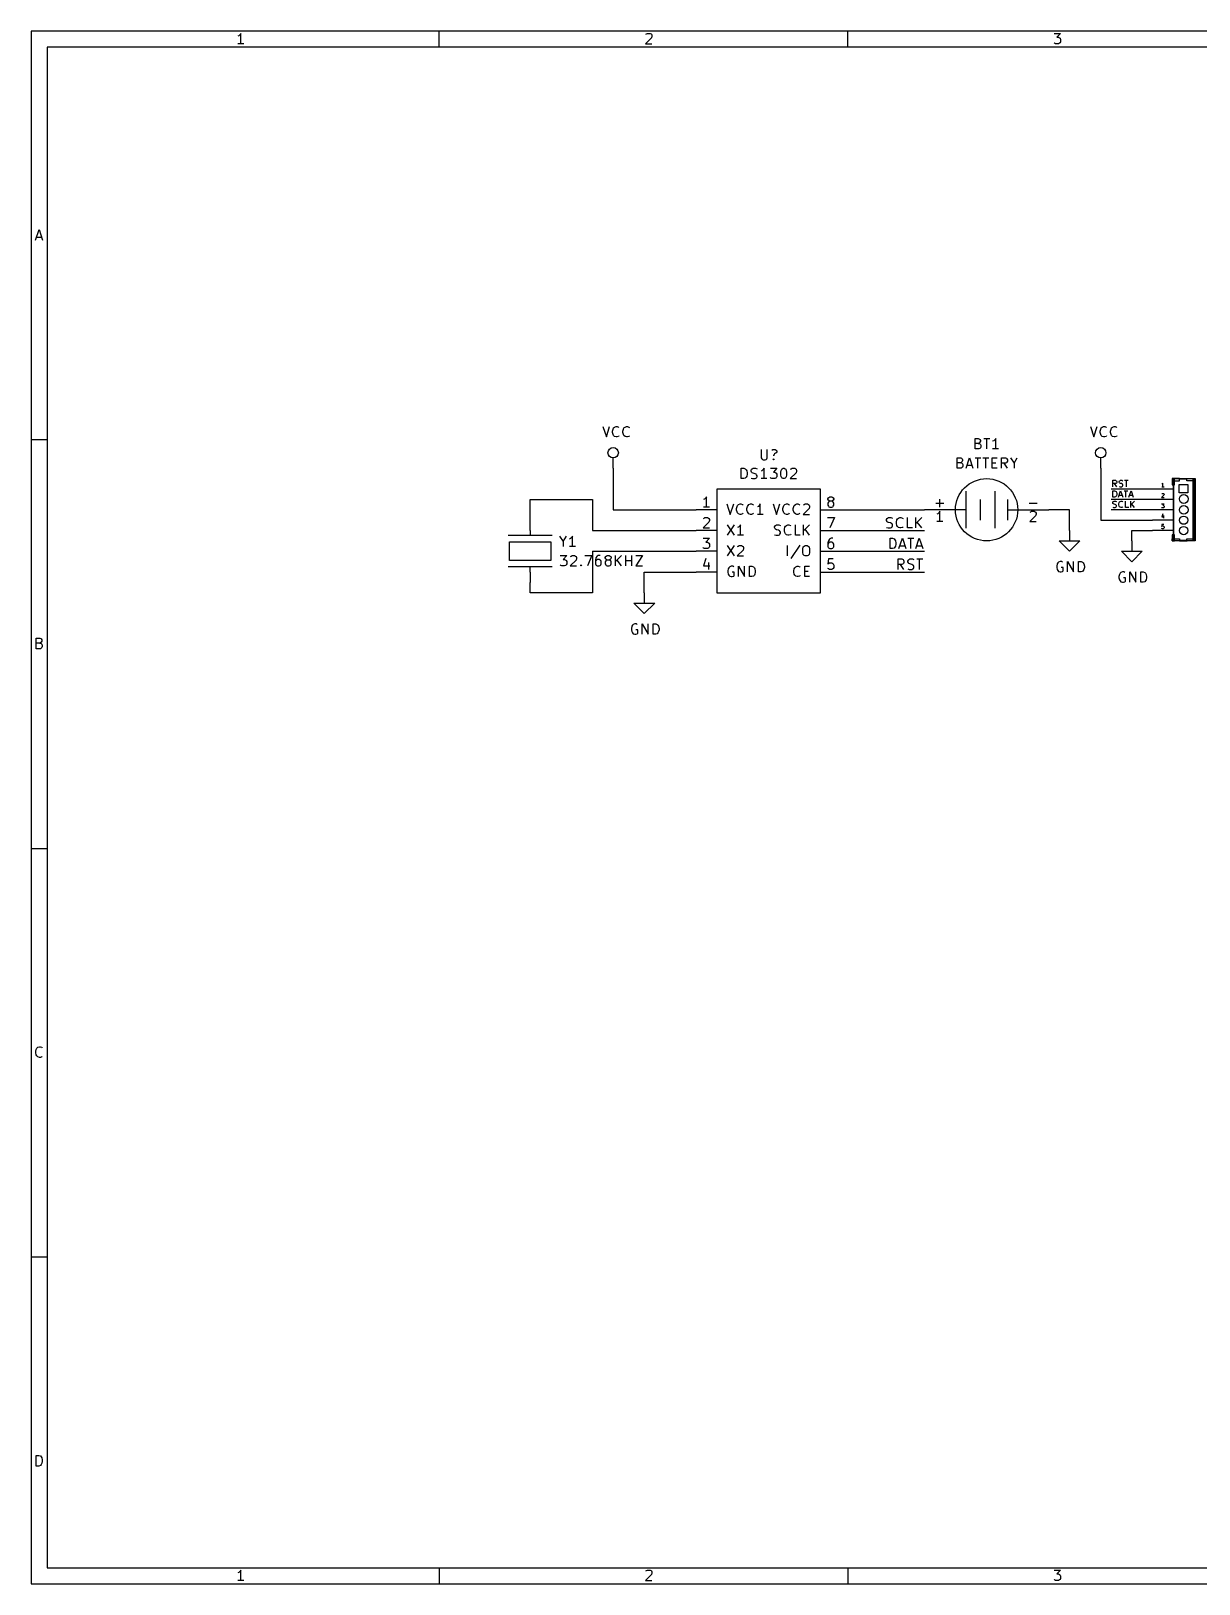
# Model space of a CAD drawing. Extents: x 0.4 to 11.3, y -7.9 to -0.4.
# Drawn here: x 0.39 to 6.02, y -7.87 to -0.39 of the extents above; entities that cross this region are included whole.
import ezdxf

# ---------------------------------------------------------------- set-up
doc = ezdxf.new("R2010")
doc.units = 0
doc.header["$MEASUREMENT"] = 0
for name, color, linetype in [('BLACK', 7, 'CONTINUOUS'), ('CYAN2', 4, 'CONTINUOUS'), ('GREEN2', 3, 'CONTINUOUS'), ('LYELLOW', 51, 'CONTINUOUS'), ('RED2', 1, 'CONTINUOUS')]:
    doc.layers.add(name, color=color, linetype=linetype)

msp = doc.modelspace()

# ---------------------------------------------------------------- linework, layer by layer
at = {"layer": 'BLACK', "linetype": 'CONTINUOUS'}
for p, q in [((5.609, -2.589), (5.609, -2.558)), ((5.609, -2.558), (5.621, -2.558)), ((5.621, -2.574), (5.609, -2.574)), ((5.609, -2.639), (5.609, -2.608)), ((5.609, -2.608), (5.617, -2.608)), ((5.627, -2.589), (5.617, -2.574)), ((5.617, -2.608), (5.621, -2.61)), ((5.621, -2.558), (5.624, -2.56)), ((5.624, -2.573), (5.621, -2.574)), ((5.621, -2.61), (5.624, -2.612)), ((5.624, -2.56), (5.626, -2.561)), ((5.626, -2.571), (5.624, -2.573)), ((5.624, -2.612), (5.626, -2.615)), ((5.626, -2.561), (5.627, -2.564)), ((5.627, -2.568), (5.626, -2.571)), ((5.626, -2.615), (5.627, -2.621)), ((5.627, -2.564), (5.627, -2.568)), ((5.636, -2.639), (5.646, -2.608)), ((5.639, -2.564), (5.64, -2.561)), ((5.639, -2.567), (5.639, -2.564)), ((5.64, -2.57), (5.639, -2.567)), ((5.639, -2.588), (5.643, -2.589)), ((5.64, -2.561), (5.642, -2.56)), ((5.642, -2.571), (5.64, -2.57)), ((5.642, -2.56), (5.645, -2.558)), ((5.645, -2.573), (5.642, -2.571)), ((5.643, -2.589), (5.651, -2.589)), ((5.645, -2.558), (5.652, -2.558)), ((5.651, -2.574), (5.645, -2.573)), ((5.646, -2.608), (5.657, -2.639)), ((5.654, -2.576), (5.651, -2.574)), ((5.651, -2.589), (5.654, -2.588)), ((5.652, -2.558), (5.657, -2.56)), ((5.655, -2.577), (5.654, -2.576)), ((5.654, -2.588), (5.655, -2.586)), ((5.657, -2.58), (5.655, -2.577)), ((5.655, -2.586), (5.657, -2.583)), ((5.657, -2.583), (5.657, -2.58)), ((5.663, -2.608), (5.68, -2.608)), ((5.665, -2.558), (5.683, -2.558)), ((5.671, -2.639), (5.671, -2.608)), ((5.674, -2.589), (5.674, -2.558)), ((5.686, -2.639), (5.696, -2.608)), ((5.696, -2.608), (5.707, -2.639)), ((5.608, -2.664), (5.609, -2.661)), ((5.608, -2.667), (5.608, -2.664)), ((5.609, -2.67), (5.608, -2.667)), ((5.608, -2.688), (5.612, -2.689)), ((5.617, -2.639), (5.609, -2.639)), ((5.609, -2.661), (5.611, -2.66)), ((5.611, -2.671), (5.609, -2.67)), ((5.611, -2.66), (5.614, -2.658)), ((5.614, -2.673), (5.611, -2.671)), ((5.612, -2.689), (5.62, -2.689)), ((5.614, -2.658), (5.621, -2.658)), ((5.62, -2.674), (5.614, -2.673)), ((5.621, -2.638), (5.617, -2.639)), ((5.623, -2.676), (5.62, -2.674)), ((5.62, -2.689), (5.623, -2.688)), ((5.624, -2.635), (5.621, -2.638)), ((5.621, -2.658), (5.626, -2.66)), ((5.624, -2.677), (5.623, -2.676)), ((5.623, -2.688), (5.624, -2.686)), ((5.626, -2.632), (5.624, -2.635)), ((5.626, -2.68), (5.624, -2.677)), ((5.624, -2.686), (5.626, -2.683)), ((5.627, -2.626), (5.626, -2.632)), ((5.626, -2.683), (5.626, -2.68)), ((5.627, -2.621), (5.627, -2.626)), ((5.637, -2.671), (5.639, -2.665)), ((5.637, -2.676), (5.637, -2.671)), ((5.639, -2.682), (5.637, -2.676)), ((5.639, -2.63), (5.654, -2.63)), ((5.639, -2.665), (5.64, -2.662)), ((5.64, -2.685), (5.639, -2.682)), ((5.64, -2.662), (5.643, -2.66)), ((5.643, -2.688), (5.64, -2.685)), ((5.643, -2.66), (5.648, -2.658)), ((5.648, -2.689), (5.643, -2.688)), ((5.648, -2.658), (5.651, -2.658)), ((5.651, -2.689), (5.648, -2.689)), ((5.651, -2.658), (5.655, -2.66)), ((5.655, -2.688), (5.651, -2.689)), ((5.655, -2.66), (5.657, -2.661)), ((5.657, -2.686), (5.655, -2.688)), ((5.67, -2.689), (5.67, -2.658)), ((5.685, -2.689), (5.67, -2.689)), ((5.689, -2.63), (5.704, -2.63)), ((5.695, -2.689), (5.695, -2.658)), ((5.713, -2.658), (5.695, -2.676)), ((5.713, -2.689), (5.699, -2.671)), ((4.518, -2.747), (4.52, -2.742)), ((4.518, -2.751), (4.518, -2.747)), ((4.52, -2.756), (4.518, -2.751)), ((4.52, -2.742), (4.523, -2.74)), ((4.523, -2.759), (4.52, -2.756)), ((4.523, -2.74), (4.527, -2.737)), ((4.527, -2.761), (4.523, -2.759)), ((4.527, -2.737), (4.539, -2.737)), ((4.537, -2.763), (4.527, -2.761)), ((4.542, -2.766), (4.537, -2.763)), ((4.539, -2.737), (4.547, -2.74)), ((4.544, -2.768), (4.542, -2.766)), ((4.566, -2.759), (4.568, -2.749)), ((4.566, -2.766), (4.566, -2.759)), ((4.568, -2.775), (4.566, -2.766)), ((4.568, -2.749), (4.57, -2.744)), ((4.57, -2.744), (4.575, -2.74)), ((4.575, -2.74), (4.582, -2.737)), ((4.582, -2.737), (4.587, -2.737)), ((4.587, -2.737), (4.594, -2.74)), ((4.594, -2.74), (4.597, -2.742)), ((4.618, -2.787), (4.618, -2.737)), ((4.658, -2.787), (4.658, -2.737)), ((4.687, -2.737), (4.658, -2.766)), ((4.687, -2.787), (4.666, -2.759)), ((4.518, -2.785), (4.525, -2.787)), ((4.525, -2.787), (4.537, -2.787)), ((4.535, -2.887), (4.535, -2.837)), ((4.535, -2.837), (4.547, -2.837)), ((4.537, -2.787), (4.542, -2.785)), ((4.542, -2.785), (4.544, -2.782)), ((4.547, -2.773), (4.544, -2.768)), ((4.544, -2.782), (4.547, -2.778)), ((4.547, -2.778), (4.547, -2.773)), ((4.547, -2.837), (4.554, -2.84)), ((4.554, -2.84), (4.558, -2.844)), ((4.57, -2.78), (4.568, -2.775)), ((4.575, -2.785), (4.57, -2.78)), ((4.582, -2.787), (4.575, -2.785)), ((4.577, -2.887), (4.594, -2.837)), ((4.587, -2.787), (4.582, -2.787)), ((4.594, -2.785), (4.587, -2.787)), ((4.597, -2.782), (4.594, -2.785)), ((4.594, -2.837), (4.611, -2.887)), ((4.642, -2.787), (4.618, -2.787)), ((4.62, -2.837), (4.649, -2.837)), ((4.635, -2.887), (4.635, -2.837)), ((4.658, -2.887), (4.675, -2.837)), ((4.675, -2.837), (4.692, -2.887)), ((4.547, -2.887), (4.535, -2.887)), ((4.554, -2.885), (4.547, -2.887)), ((4.558, -2.88), (4.554, -2.885)), ((4.558, -2.844), (4.561, -2.849)), ((4.561, -2.875), (4.558, -2.88)), ((4.561, -2.849), (4.563, -2.859)), ((4.563, -2.866), (4.561, -2.875)), ((4.563, -2.859), (4.563, -2.866)), ((4.582, -2.873), (4.606, -2.873)), ((4.663, -2.873), (4.687, -2.873)), ((4.573, -2.987), (4.573, -2.937)), ((4.573, -2.937), (4.592, -2.937)), ((4.592, -2.963), (4.573, -2.963)), ((4.601, -2.987), (4.585, -2.963)), ((4.592, -2.937), (4.597, -2.94)), ((4.597, -2.961), (4.592, -2.963)), ((4.597, -2.94), (4.599, -2.942)), ((4.599, -2.959), (4.597, -2.961)), ((4.599, -2.942), (4.601, -2.947)), ((4.601, -2.954), (4.599, -2.959)), ((4.601, -2.947), (4.601, -2.954)), ((4.62, -2.947), (4.623, -2.942)), ((4.62, -2.951), (4.62, -2.947)), ((4.623, -2.956), (4.62, -2.951)), ((4.62, -2.985), (4.627, -2.987)), ((4.623, -2.942), (4.625, -2.94)), ((4.625, -2.959), (4.623, -2.956)), ((4.625, -2.94), (4.63, -2.937)), ((4.63, -2.961), (4.625, -2.959)), ((4.627, -2.987), (4.639, -2.987)), ((4.63, -2.937), (4.642, -2.937)), ((4.639, -2.963), (4.63, -2.961)), ((4.644, -2.966), (4.639, -2.963)), ((4.639, -2.987), (4.644, -2.985)), ((4.642, -2.937), (4.649, -2.94)), ((4.647, -2.968), (4.644, -2.966)), ((4.644, -2.985), (4.647, -2.982)), ((4.649, -2.973), (4.647, -2.968)), ((4.647, -2.982), (4.649, -2.978)), ((4.649, -2.978), (4.649, -2.973)), ((4.663, -2.937), (4.692, -2.937)), ((4.677, -2.987), (4.677, -2.937))]:
    msp.add_line(p, q, dxfattribs=at)
at = {"layer": 'CYAN2', "linetype": 'CONTINUOUS'}
for p, q in [((3.15, -2.299), (3.167, -2.349)), ((3.167, -2.349), (3.183, -2.299)), ((3.197, -2.321), (3.2, -2.311)), ((3.2, -2.311), (3.202, -2.306)), ((3.202, -2.306), (3.207, -2.302)), ((3.207, -2.302), (3.214, -2.299)), ((3.214, -2.299), (3.219, -2.299)), ((3.219, -2.299), (3.226, -2.302)), ((3.226, -2.302), (3.228, -2.304)), ((3.247, -2.321), (3.25, -2.311)), ((3.25, -2.311), (3.252, -2.306)), ((3.252, -2.306), (3.257, -2.302)), ((3.257, -2.302), (3.264, -2.299)), ((3.264, -2.299), (3.269, -2.299)), ((3.269, -2.299), (3.276, -2.302)), ((3.276, -2.302), (3.278, -2.304)), ((5.5, -2.299), (5.517, -2.349)), ((5.517, -2.349), (5.533, -2.299)), ((5.547, -2.321), (5.55, -2.311)), ((5.55, -2.311), (5.552, -2.306)), ((5.552, -2.306), (5.557, -2.302)), ((5.557, -2.302), (5.564, -2.299)), ((5.564, -2.299), (5.569, -2.299)), ((5.569, -2.299), (5.576, -2.302)), ((5.576, -2.302), (5.578, -2.304)), ((5.597, -2.321), (5.6, -2.311)), ((5.6, -2.311), (5.602, -2.306)), ((5.602, -2.306), (5.607, -2.302)), ((5.607, -2.302), (5.614, -2.299)), ((5.614, -2.299), (5.619, -2.299)), ((5.619, -2.299), (5.626, -2.302)), ((5.626, -2.302), (5.628, -2.304)), ((3.197, -2.328), (3.197, -2.321)), ((3.2, -2.337), (3.197, -2.328)), ((3.202, -2.342), (3.2, -2.337)), ((3.207, -2.347), (3.202, -2.342)), ((3.214, -2.349), (3.207, -2.347)), ((3.219, -2.349), (3.214, -2.349)), ((3.226, -2.347), (3.219, -2.349)), ((3.228, -2.344), (3.226, -2.347)), ((3.247, -2.328), (3.247, -2.321)), ((3.25, -2.337), (3.247, -2.328)), ((3.252, -2.342), (3.25, -2.337)), ((3.257, -2.347), (3.252, -2.342)), ((3.264, -2.349), (3.257, -2.347)), ((3.269, -2.349), (3.264, -2.349)), ((3.276, -2.347), (3.269, -2.349)), ((3.278, -2.344), (3.276, -2.347)), ((4.944, -2.406), (4.944, -2.356)), ((4.944, -2.356), (4.96, -2.356)), ((4.96, -2.38), (4.944, -2.38)), ((4.96, -2.356), (4.965, -2.359)), ((4.965, -2.378), (4.96, -2.38)), ((4.96, -2.38), (4.967, -2.382)), ((4.965, -2.359), (4.967, -2.361)), ((4.967, -2.375), (4.965, -2.378)), ((4.967, -2.361), (4.97, -2.366)), ((4.97, -2.37), (4.967, -2.375)), ((4.967, -2.382), (4.97, -2.385)), ((4.97, -2.366), (4.97, -2.37)), ((4.97, -2.385), (4.972, -2.389)), ((4.972, -2.389), (4.972, -2.397)), ((4.986, -2.356), (5.015, -2.356)), ((5.001, -2.406), (5.001, -2.356)), ((5.034, -2.368), (5.029, -2.37)), ((5.039, -2.363), (5.034, -2.368)), ((5.044, -2.356), (5.039, -2.363)), ((5.044, -2.406), (5.044, -2.356)), ((5.547, -2.328), (5.547, -2.321)), ((5.55, -2.337), (5.547, -2.328)), ((5.552, -2.342), (5.55, -2.337)), ((5.557, -2.347), (5.552, -2.342)), ((5.564, -2.349), (5.557, -2.347)), ((5.569, -2.349), (5.564, -2.349)), ((5.576, -2.347), (5.569, -2.349)), ((5.578, -2.344), (5.576, -2.347)), ((5.597, -2.328), (5.597, -2.321)), ((5.6, -2.337), (5.597, -2.328)), ((5.602, -2.342), (5.6, -2.337)), ((5.607, -2.347), (5.602, -2.342)), ((5.614, -2.349), (5.607, -2.347)), ((5.619, -2.349), (5.614, -2.349)), ((5.626, -2.347), (5.619, -2.349)), ((5.628, -2.344), (5.626, -2.347)), ((3.914, -2.409), (3.914, -2.45)), ((3.914, -2.45), (3.916, -2.454)), ((3.916, -2.454), (3.919, -2.457)), ((3.919, -2.457), (3.923, -2.459)), ((3.923, -2.459), (3.933, -2.459)), ((3.933, -2.459), (3.938, -2.457)), ((3.938, -2.457), (3.94, -2.454)), ((3.94, -2.454), (3.942, -2.45)), ((3.942, -2.45), (3.942, -2.409)), ((3.964, -2.412), (3.969, -2.409)), ((3.969, -2.409), (3.98, -2.409)), ((3.971, -2.457), (3.973, -2.454)), ((3.973, -2.459), (3.971, -2.457)), ((3.976, -2.433), (3.973, -2.438)), ((3.973, -2.438), (3.973, -2.44)), ((3.973, -2.454), (3.976, -2.457)), ((3.973, -2.454), (3.973, -2.459)), ((3.976, -2.457), (3.973, -2.459)), ((3.978, -2.431), (3.976, -2.433)), ((3.983, -2.428), (3.978, -2.431)), ((3.98, -2.409), (3.985, -2.412)), ((3.985, -2.426), (3.983, -2.428)), ((3.985, -2.412), (3.988, -2.416)), ((3.988, -2.421), (3.985, -2.426)), ((3.988, -2.416), (3.988, -2.421)), ((4.858, -2.499), (4.858, -2.449)), ((4.858, -2.449), (4.875, -2.449)), ((4.875, -2.449), (4.879, -2.452)), ((4.879, -2.452), (4.882, -2.454)), ((4.882, -2.468), (4.879, -2.471)), ((4.882, -2.454), (4.884, -2.459)), ((4.884, -2.463), (4.882, -2.468)), ((4.884, -2.459), (4.884, -2.463)), ((4.901, -2.499), (4.917, -2.449)), ((4.917, -2.449), (4.934, -2.499)), ((4.963, -2.406), (4.944, -2.406)), ((4.944, -2.449), (4.972, -2.449)), ((4.958, -2.499), (4.958, -2.449)), ((4.967, -2.404), (4.963, -2.406)), ((4.97, -2.401), (4.967, -2.404)), ((4.972, -2.397), (4.97, -2.401)), ((4.982, -2.449), (5.01, -2.449)), ((4.996, -2.499), (4.996, -2.449)), ((5.027, -2.499), (5.027, -2.449)), ((5.027, -2.449), (5.051, -2.449)), ((5.058, -2.406), (5.029, -2.406)), ((5.072, -2.499), (5.072, -2.449)), ((5.072, -2.449), (5.091, -2.449)), ((5.091, -2.449), (5.096, -2.452)), ((5.096, -2.452), (5.098, -2.454)), ((5.098, -2.454), (5.101, -2.459)), ((5.101, -2.466), (5.098, -2.471)), ((5.101, -2.459), (5.101, -2.466)), ((5.115, -2.449), (5.132, -2.475)), ((5.132, -2.475), (5.148, -2.449)), ((3.817, -2.55), (3.817, -2.5)), ((3.817, -2.5), (3.829, -2.5)), ((3.829, -2.5), (3.836, -2.503)), ((3.836, -2.503), (3.841, -2.507)), ((3.841, -2.543), (3.836, -2.548)), ((3.841, -2.507), (3.844, -2.512)), ((3.844, -2.538), (3.841, -2.543)), ((3.844, -2.512), (3.846, -2.522)), ((3.846, -2.529), (3.844, -2.538)), ((3.846, -2.522), (3.846, -2.529)), ((3.865, -2.51), (3.867, -2.505)), ((3.865, -2.514), (3.865, -2.51)), ((3.867, -2.519), (3.865, -2.514)), ((3.867, -2.505), (3.87, -2.503)), ((3.87, -2.522), (3.867, -2.519)), ((3.87, -2.503), (3.875, -2.5)), ((3.875, -2.524), (3.87, -2.522)), ((3.875, -2.5), (3.886, -2.5)), ((3.884, -2.526), (3.875, -2.524)), ((3.889, -2.529), (3.884, -2.526)), ((3.886, -2.5), (3.894, -2.503)), ((3.891, -2.531), (3.889, -2.529)), ((3.894, -2.536), (3.891, -2.531)), ((3.891, -2.545), (3.894, -2.541)), ((3.894, -2.541), (3.894, -2.536)), ((3.917, -2.512), (3.913, -2.514)), ((3.922, -2.507), (3.917, -2.512)), ((3.927, -2.5), (3.922, -2.507)), ((3.927, -2.55), (3.927, -2.5)), ((3.958, -2.5), (3.989, -2.5)), ((3.989, -2.5), (3.972, -2.519)), ((3.972, -2.519), (3.979, -2.519)), ((3.979, -2.519), (3.984, -2.522)), ((3.984, -2.522), (3.986, -2.524)), ((3.986, -2.524), (3.989, -2.529)), ((3.989, -2.541), (3.986, -2.545)), ((3.989, -2.529), (3.989, -2.541)), ((4.008, -2.519), (4.01, -2.51)), ((4.008, -2.531), (4.008, -2.519)), ((4.01, -2.541), (4.008, -2.531)), ((4.01, -2.51), (4.013, -2.505)), ((4.013, -2.545), (4.01, -2.541)), ((4.013, -2.505), (4.015, -2.503)), ((4.015, -2.503), (4.02, -2.5)), ((4.02, -2.5), (4.024, -2.5)), ((4.024, -2.5), (4.029, -2.503)), ((4.029, -2.503), (4.032, -2.505)), ((4.032, -2.505), (4.034, -2.51)), ((4.034, -2.541), (4.032, -2.545)), ((4.034, -2.51), (4.036, -2.519)), ((4.036, -2.531), (4.034, -2.541)), ((4.036, -2.519), (4.036, -2.531)), ((4.082, -2.522), (4.053, -2.55)), ((4.055, -2.505), (4.058, -2.503)), ((4.058, -2.503), (4.063, -2.5)), ((4.063, -2.5), (4.075, -2.5)), ((4.075, -2.5), (4.079, -2.503)), ((4.079, -2.503), (4.082, -2.505)), ((4.082, -2.505), (4.084, -2.51)), ((4.084, -2.514), (4.082, -2.522)), ((4.084, -2.51), (4.084, -2.514)), ((4.875, -2.473), (4.858, -2.473)), ((4.877, -2.499), (4.858, -2.499)), ((4.879, -2.471), (4.875, -2.473)), ((4.875, -2.473), (4.882, -2.475)), ((4.882, -2.497), (4.877, -2.499)), ((4.882, -2.475), (4.884, -2.478)), ((4.884, -2.494), (4.882, -2.497)), ((4.884, -2.478), (4.886, -2.482)), ((4.886, -2.49), (4.884, -2.494)), ((4.886, -2.482), (4.886, -2.49)), ((4.905, -2.485), (4.929, -2.485)), ((5.027, -2.473), (5.044, -2.473)), ((5.051, -2.499), (5.027, -2.499)), ((5.091, -2.475), (5.072, -2.475)), ((5.101, -2.499), (5.084, -2.475)), ((5.096, -2.473), (5.091, -2.475)), ((5.098, -2.471), (5.096, -2.473)), ((5.132, -2.475), (5.132, -2.499)), ((3.829, -2.55), (3.817, -2.55)), ((3.836, -2.548), (3.829, -2.55)), ((3.865, -2.548), (3.872, -2.55)), ((3.872, -2.55), (3.884, -2.55)), ((3.884, -2.55), (3.889, -2.548)), ((3.889, -2.548), (3.891, -2.545)), ((3.941, -2.55), (3.913, -2.55)), ((3.96, -2.548), (3.958, -2.545)), ((3.965, -2.55), (3.96, -2.548)), ((3.979, -2.55), (3.965, -2.55)), ((3.984, -2.548), (3.979, -2.55)), ((3.986, -2.545), (3.984, -2.548)), ((4.015, -2.548), (4.013, -2.545)), ((4.02, -2.55), (4.015, -2.548)), ((4.024, -2.55), (4.02, -2.55)), ((4.029, -2.548), (4.024, -2.55)), ((4.032, -2.545), (4.029, -2.548)), ((4.053, -2.55), (4.084, -2.55)), ((3.747, -2.672), (3.764, -2.722)), ((3.764, -2.722), (3.781, -2.672)), ((3.795, -2.694), (3.797, -2.684)), ((3.797, -2.684), (3.8, -2.679)), ((3.8, -2.679), (3.804, -2.675)), ((3.804, -2.675), (3.812, -2.672)), ((3.812, -2.672), (3.816, -2.672)), ((3.816, -2.672), (3.823, -2.675)), ((3.823, -2.675), (3.826, -2.677)), ((3.845, -2.694), (3.847, -2.684)), ((3.847, -2.684), (3.85, -2.679)), ((3.85, -2.679), (3.854, -2.675)), ((3.854, -2.675), (3.862, -2.672)), ((3.862, -2.672), (3.866, -2.672)), ((3.866, -2.672), (3.873, -2.675)), ((3.873, -2.675), (3.876, -2.677)), ((3.9, -2.684), (3.895, -2.686)), ((3.904, -2.679), (3.9, -2.684)), ((3.909, -2.672), (3.904, -2.679)), ((3.909, -2.722), (3.909, -2.672)), ((3.971, -2.672), (3.987, -2.722)), ((3.987, -2.722), (4.004, -2.672)), ((4.018, -2.694), (4.021, -2.684)), ((4.021, -2.684), (4.023, -2.679)), ((4.023, -2.679), (4.028, -2.675)), ((4.028, -2.675), (4.035, -2.672)), ((4.035, -2.672), (4.04, -2.672)), ((4.04, -2.672), (4.047, -2.675)), ((4.047, -2.675), (4.049, -2.677)), ((4.068, -2.694), (4.071, -2.684)), ((4.071, -2.684), (4.073, -2.679)), ((4.073, -2.679), (4.078, -2.675)), ((4.078, -2.675), (4.085, -2.672)), ((4.085, -2.672), (4.09, -2.672)), ((4.09, -2.672), (4.097, -2.675)), ((4.097, -2.675), (4.099, -2.677)), ((4.118, -2.677), (4.121, -2.675)), ((4.121, -2.675), (4.126, -2.672)), ((4.126, -2.672), (4.137, -2.672)), ((4.137, -2.672), (4.142, -2.675)), ((4.142, -2.675), (4.145, -2.677)), ((4.145, -2.677), (4.147, -2.682)), ((4.147, -2.686), (4.145, -2.694)), ((4.147, -2.682), (4.147, -2.686)), ((4.755, -2.668), (4.794, -2.668)), ((4.775, -2.687), (4.775, -2.649)), ((5.205, -2.668), (5.244, -2.668)), ((3.795, -2.701), (3.795, -2.694)), ((3.797, -2.71), (3.795, -2.701)), ((3.8, -2.715), (3.797, -2.71)), ((3.804, -2.72), (3.8, -2.715)), ((3.812, -2.722), (3.804, -2.72)), ((3.816, -2.722), (3.812, -2.722)), ((3.823, -2.72), (3.816, -2.722)), ((3.826, -2.717), (3.823, -2.72)), ((3.845, -2.701), (3.845, -2.694)), ((3.847, -2.71), (3.845, -2.701)), ((3.85, -2.715), (3.847, -2.71)), ((3.854, -2.72), (3.85, -2.715)), ((3.862, -2.722), (3.854, -2.72)), ((3.866, -2.722), (3.862, -2.722)), ((3.873, -2.72), (3.866, -2.722)), ((3.876, -2.717), (3.873, -2.72)), ((3.923, -2.722), (3.895, -2.722)), ((4.018, -2.701), (4.018, -2.694)), ((4.021, -2.71), (4.018, -2.701)), ((4.023, -2.715), (4.021, -2.71)), ((4.028, -2.72), (4.023, -2.715)), ((4.035, -2.722), (4.028, -2.72)), ((4.04, -2.722), (4.035, -2.722)), ((4.047, -2.72), (4.04, -2.722)), ((4.049, -2.717), (4.047, -2.72)), ((4.068, -2.701), (4.068, -2.694)), ((4.071, -2.71), (4.068, -2.701)), ((4.073, -2.715), (4.071, -2.71)), ((4.078, -2.72), (4.073, -2.715)), ((4.085, -2.722), (4.078, -2.72)), ((4.09, -2.722), (4.085, -2.722)), ((4.097, -2.72), (4.09, -2.722)), ((4.099, -2.717), (4.097, -2.72)), ((4.145, -2.694), (4.116, -2.722)), ((4.116, -2.722), (4.147, -2.722)), ((2.942, -2.827), (2.959, -2.853)), ((2.959, -2.853), (2.975, -2.827)), ((2.994, -2.839), (2.99, -2.841)), ((2.999, -2.834), (2.994, -2.839)), ((3.004, -2.827), (2.999, -2.834)), ((3.004, -2.877), (3.004, -2.827)), ((3.75, -2.772), (3.783, -2.822)), ((3.783, -2.772), (3.75, -2.822)), ((3.804, -2.784), (3.8, -2.786)), ((3.828, -2.822), (3.8, -2.822)), ((3.809, -2.779), (3.804, -2.784)), ((3.814, -2.772), (3.809, -2.779)), ((3.814, -2.822), (3.814, -2.772)), ((3.978, -2.782), (3.98, -2.777)), ((3.978, -2.786), (3.978, -2.782)), ((3.98, -2.791), (3.978, -2.786)), ((3.978, -2.82), (3.985, -2.822)), ((3.98, -2.777), (3.983, -2.775)), ((3.983, -2.794), (3.98, -2.791)), ((3.983, -2.775), (3.987, -2.772)), ((3.987, -2.796), (3.983, -2.794)), ((3.985, -2.822), (3.997, -2.822)), ((3.987, -2.772), (3.999, -2.772)), ((3.997, -2.798), (3.987, -2.796)), ((4.002, -2.801), (3.997, -2.798)), ((3.997, -2.822), (4.002, -2.82)), ((3.999, -2.772), (4.007, -2.775)), ((4.004, -2.803), (4.002, -2.801)), ((4.002, -2.82), (4.004, -2.817)), ((4.007, -2.808), (4.004, -2.803)), ((4.004, -2.817), (4.007, -2.813)), ((4.007, -2.813), (4.007, -2.808)), ((4.026, -2.794), (4.028, -2.784)), ((4.026, -2.801), (4.026, -2.794)), ((4.028, -2.81), (4.026, -2.801)), ((4.028, -2.784), (4.03, -2.779)), ((4.03, -2.815), (4.028, -2.81)), ((4.03, -2.779), (4.035, -2.775)), ((4.035, -2.82), (4.03, -2.815)), ((4.035, -2.775), (4.042, -2.772)), ((4.042, -2.822), (4.035, -2.82)), ((4.042, -2.772), (4.047, -2.772)), ((4.047, -2.822), (4.042, -2.822)), ((4.047, -2.772), (4.054, -2.775)), ((4.054, -2.82), (4.047, -2.822)), ((4.054, -2.775), (4.057, -2.777)), ((4.057, -2.817), (4.054, -2.82)), ((4.078, -2.822), (4.078, -2.772)), ((4.102, -2.822), (4.078, -2.822)), ((4.118, -2.822), (4.118, -2.772)), ((4.147, -2.772), (4.118, -2.801)), ((4.147, -2.822), (4.126, -2.794)), ((2.959, -2.853), (2.959, -2.877)), ((3.018, -2.877), (2.99, -2.877)), ((3.75, -2.872), (3.783, -2.922)), ((3.783, -2.872), (3.75, -2.922)), ((3.826, -2.894), (3.797, -2.922)), ((3.8, -2.877), (3.802, -2.875)), ((3.802, -2.875), (3.807, -2.872)), ((3.807, -2.872), (3.819, -2.872)), ((3.819, -2.872), (3.823, -2.875)), ((3.823, -2.875), (3.826, -2.877)), ((3.826, -2.877), (3.828, -2.882)), ((3.828, -2.886), (3.826, -2.894)), ((3.828, -2.882), (3.828, -2.886)), ((4.04, -2.922), (4.04, -2.872)), ((4.099, -2.87), (4.057, -2.934)), ((4.114, -2.889), (4.116, -2.879)), ((4.114, -2.905), (4.114, -2.889)), ((4.116, -2.915), (4.114, -2.905)), ((4.116, -2.879), (4.121, -2.875)), ((4.121, -2.92), (4.116, -2.915)), ((4.121, -2.875), (4.126, -2.872)), ((4.126, -2.872), (4.135, -2.872)), ((4.135, -2.872), (4.14, -2.875)), ((4.14, -2.875), (4.145, -2.879)), ((4.145, -2.915), (4.14, -2.92)), ((4.145, -2.879), (4.147, -2.889)), ((4.147, -2.905), (4.145, -2.915)), ((4.147, -2.889), (4.147, -2.905)), ((2.945, -2.92), (2.976, -2.92)), ((2.947, -2.968), (2.945, -2.965)), ((2.952, -2.97), (2.947, -2.968)), ((2.966, -2.97), (2.952, -2.97)), ((2.976, -2.92), (2.959, -2.939)), ((2.959, -2.939), (2.966, -2.939)), ((2.966, -2.939), (2.971, -2.942)), ((2.971, -2.968), (2.966, -2.97)), ((2.971, -2.942), (2.973, -2.944)), ((2.973, -2.965), (2.971, -2.968)), ((2.973, -2.944), (2.976, -2.949)), ((2.976, -2.961), (2.973, -2.965)), ((2.976, -2.949), (2.976, -2.961)), ((3.021, -2.942), (2.992, -2.97)), ((2.992, -2.97), (3.023, -2.97)), ((2.995, -2.925), (2.997, -2.923)), ((2.997, -2.923), (3.002, -2.92)), ((3.002, -2.92), (3.014, -2.92)), ((3.014, -2.92), (3.019, -2.923)), ((3.019, -2.923), (3.021, -2.925)), ((3.021, -2.925), (3.023, -2.93)), ((3.023, -2.934), (3.021, -2.942)), ((3.023, -2.93), (3.023, -2.934)), ((3.042, -2.968), (3.045, -2.965)), ((3.045, -2.97), (3.042, -2.968)), ((3.045, -2.965), (3.047, -2.968)), ((3.045, -2.965), (3.045, -2.97)), ((3.047, -2.968), (3.045, -2.97)), ((3.064, -2.92), (3.097, -2.92)), ((3.097, -2.92), (3.076, -2.97)), ((3.116, -2.932), (3.114, -2.942)), ((3.114, -2.942), (3.114, -2.961)), ((3.116, -2.944), (3.114, -2.949)), ((3.114, -2.961), (3.116, -2.965)), ((3.121, -2.925), (3.116, -2.932)), ((3.119, -2.942), (3.116, -2.944)), ((3.116, -2.965), (3.119, -2.968)), ((3.123, -2.939), (3.119, -2.942)), ((3.119, -2.968), (3.123, -2.97)), ((3.123, -2.923), (3.121, -2.925)), ((3.128, -2.92), (3.123, -2.923)), ((3.133, -2.939), (3.123, -2.939)), ((3.123, -2.97), (3.133, -2.97)), ((3.138, -2.92), (3.128, -2.92)), ((3.138, -2.942), (3.133, -2.939)), ((3.133, -2.97), (3.138, -2.968)), ((3.14, -2.944), (3.138, -2.942)), ((3.138, -2.968), (3.14, -2.965)), ((3.142, -2.949), (3.14, -2.944)), ((3.14, -2.965), (3.142, -2.961)), ((3.142, -2.961), (3.142, -2.949)), ((3.161, -2.93), (3.164, -2.925)), ((3.161, -2.932), (3.161, -2.93)), ((3.164, -2.937), (3.161, -2.932)), ((3.164, -2.946), (3.161, -2.951)), ((3.161, -2.951), (3.161, -2.961)), ((3.161, -2.961), (3.164, -2.965)), ((3.164, -2.925), (3.166, -2.923)), ((3.166, -2.939), (3.164, -2.937)), ((3.166, -2.944), (3.164, -2.946)), ((3.164, -2.965), (3.166, -2.968)), ((3.166, -2.923), (3.171, -2.92)), ((3.171, -2.942), (3.166, -2.939)), ((3.171, -2.942), (3.166, -2.944)), ((3.166, -2.968), (3.171, -2.97)), ((3.171, -2.92), (3.18, -2.92)), ((3.18, -2.942), (3.171, -2.942)), ((3.171, -2.97), (3.18, -2.97)), ((3.18, -2.92), (3.185, -2.923)), ((3.185, -2.939), (3.18, -2.942)), ((3.185, -2.944), (3.18, -2.942)), ((3.18, -2.97), (3.185, -2.968)), ((3.185, -2.923), (3.188, -2.925)), ((3.188, -2.937), (3.185, -2.939)), ((3.188, -2.946), (3.185, -2.944)), ((3.185, -2.968), (3.188, -2.965)), ((3.188, -2.925), (3.19, -2.93)), ((3.19, -2.932), (3.188, -2.937)), ((3.19, -2.951), (3.188, -2.946)), ((3.188, -2.965), (3.19, -2.961)), ((3.19, -2.93), (3.19, -2.932)), ((3.19, -2.961), (3.19, -2.951)), ((3.211, -2.97), (3.211, -2.92)), ((3.24, -2.92), (3.211, -2.949)), ((3.24, -2.97), (3.219, -2.942)), ((3.261, -2.97), (3.261, -2.92)), ((3.261, -2.944), (3.29, -2.944)), ((3.29, -2.97), (3.29, -2.92)), ((3.309, -2.92), (3.342, -2.92)), ((3.342, -2.92), (3.309, -2.97)), ((3.309, -2.97), (3.342, -2.97)), ((3.754, -2.984), (3.752, -2.994)), ((3.757, -2.979), (3.754, -2.984)), ((3.762, -2.975), (3.757, -2.979)), ((3.769, -2.972), (3.762, -2.975)), ((3.776, -2.972), (3.769, -2.972)), ((3.781, -2.975), (3.776, -2.972)), ((3.797, -2.922), (3.828, -2.922)), ((3.804, -3.022), (3.804, -2.972)), ((3.804, -2.972), (3.833, -3.022)), ((3.833, -3.022), (3.833, -2.972)), ((3.857, -3.022), (3.857, -2.972)), ((3.857, -2.972), (3.869, -2.972)), ((3.869, -2.972), (3.876, -2.975)), ((3.876, -2.975), (3.881, -2.979)), ((3.881, -2.979), (3.883, -2.984)), ((3.883, -2.984), (3.885, -2.994)), ((4.071, -2.994), (4.073, -2.984)), ((4.073, -2.984), (4.076, -2.979)), ((4.076, -2.979), (4.08, -2.975)), ((4.08, -2.975), (4.087, -2.972)), ((4.087, -2.972), (4.092, -2.972)), ((4.092, -2.972), (4.099, -2.975)), ((4.099, -2.975), (4.102, -2.977)), ((4.126, -2.922), (4.121, -2.92)), ((4.123, -3.022), (4.123, -2.972)), ((4.123, -2.972), (4.147, -2.972)), ((4.135, -2.922), (4.126, -2.922)), ((4.14, -2.92), (4.135, -2.922)), ((5.34, -2.961), (5.338, -2.971)), ((5.338, -2.971), (5.338, -2.978)), ((5.338, -2.978), (5.34, -2.987)), ((5.343, -2.956), (5.34, -2.961)), ((5.34, -2.987), (5.343, -2.992)), ((5.347, -2.952), (5.343, -2.956)), ((5.355, -2.949), (5.347, -2.952)), ((5.362, -2.949), (5.355, -2.949)), ((5.369, -2.978), (5.359, -2.978)), ((5.366, -2.952), (5.362, -2.949)), ((5.369, -2.994), (5.369, -2.978)), ((5.39, -2.999), (5.39, -2.949)), ((5.39, -2.949), (5.419, -2.999)), ((5.419, -2.999), (5.419, -2.949)), ((5.443, -2.999), (5.443, -2.949)), ((5.443, -2.949), (5.455, -2.949)), ((5.455, -2.949), (5.462, -2.952)), ((5.462, -2.952), (5.466, -2.956)), ((5.466, -2.956), (5.469, -2.961)), ((5.469, -2.987), (5.466, -2.992)), ((5.469, -2.961), (5.471, -2.971)), ((5.471, -2.978), (5.469, -2.987)), ((5.471, -2.971), (5.471, -2.978)), ((3.752, -2.994), (3.752, -3.001)), ((3.752, -3.001), (3.754, -3.01)), ((3.754, -3.01), (3.757, -3.015)), ((3.757, -3.015), (3.762, -3.02)), ((3.762, -3.02), (3.769, -3.022)), ((3.769, -3.022), (3.773, -3.022)), ((3.783, -3.001), (3.773, -3.001)), ((3.773, -3.022), (3.781, -3.02)), ((3.781, -3.02), (3.783, -3.017)), ((3.783, -3.017), (3.783, -3.001)), ((3.869, -3.022), (3.857, -3.022)), ((3.876, -3.02), (3.869, -3.022)), ((3.881, -3.015), (3.876, -3.02)), ((3.883, -3.01), (3.881, -3.015)), ((3.885, -3.001), (3.883, -3.01)), ((3.885, -2.994), (3.885, -3.001)), ((4.071, -3.001), (4.071, -2.994)), ((4.073, -3.01), (4.071, -3.001)), ((4.076, -3.015), (4.073, -3.01)), ((4.08, -3.02), (4.076, -3.015)), ((4.087, -3.022), (4.08, -3.02)), ((4.092, -3.022), (4.087, -3.022)), ((4.099, -3.02), (4.092, -3.022)), ((4.102, -3.017), (4.099, -3.02)), ((4.123, -2.996), (4.14, -2.996)), ((4.147, -3.022), (4.123, -3.022)), ((5.343, -2.992), (5.347, -2.997)), ((5.347, -2.997), (5.355, -2.999)), ((5.355, -2.999), (5.359, -2.999)), ((5.359, -2.999), (5.366, -2.997)), ((5.366, -2.997), (5.369, -2.994)), ((5.455, -2.999), (5.443, -2.999)), ((5.462, -2.997), (5.455, -2.999)), ((5.466, -2.992), (5.462, -2.997)), ((5.64, -3.011), (5.638, -3.021)), ((5.638, -3.021), (5.638, -3.028)), ((5.638, -3.028), (5.64, -3.037)), ((5.643, -3.006), (5.64, -3.011)), ((5.64, -3.037), (5.643, -3.042)), ((5.647, -3.002), (5.643, -3.006)), ((5.643, -3.042), (5.647, -3.047)), ((5.655, -2.999), (5.647, -3.002)), ((5.647, -3.047), (5.655, -3.049)), ((5.662, -2.999), (5.655, -2.999)), ((5.655, -3.049), (5.659, -3.049)), ((5.669, -3.028), (5.659, -3.028)), ((5.659, -3.049), (5.666, -3.047)), ((5.666, -3.002), (5.662, -2.999)), ((5.666, -3.047), (5.669, -3.044)), ((5.669, -3.044), (5.669, -3.028)), ((5.69, -3.049), (5.69, -2.999)), ((5.69, -2.999), (5.719, -3.049)), ((5.719, -3.049), (5.719, -2.999)), ((5.743, -3.049), (5.743, -2.999)), ((5.743, -2.999), (5.755, -2.999)), ((5.755, -3.049), (5.743, -3.049)), ((5.755, -2.999), (5.762, -3.002)), ((5.762, -3.047), (5.755, -3.049)), ((5.762, -3.002), (5.766, -3.006)), ((5.766, -3.042), (5.762, -3.047)), ((5.766, -3.006), (5.769, -3.011)), ((5.769, -3.037), (5.766, -3.042)), ((5.769, -3.011), (5.771, -3.021)), ((5.771, -3.028), (5.769, -3.037)), ((5.771, -3.021), (5.771, -3.028)), ((3.29, -3.261), (3.288, -3.271)), ((3.288, -3.271), (3.288, -3.278)), ((3.288, -3.278), (3.29, -3.287)), ((3.293, -3.256), (3.29, -3.261)), ((3.29, -3.287), (3.293, -3.292)), ((3.297, -3.252), (3.293, -3.256)), ((3.305, -3.249), (3.297, -3.252)), ((3.312, -3.249), (3.305, -3.249)), ((3.319, -3.278), (3.309, -3.278)), ((3.316, -3.252), (3.312, -3.249)), ((3.319, -3.294), (3.319, -3.278)), ((3.34, -3.299), (3.34, -3.249)), ((3.34, -3.249), (3.369, -3.299)), ((3.369, -3.299), (3.369, -3.249)), ((3.393, -3.299), (3.393, -3.249)), ((3.393, -3.249), (3.405, -3.249)), ((3.405, -3.249), (3.412, -3.252)), ((3.412, -3.252), (3.416, -3.256)), ((3.416, -3.256), (3.419, -3.261)), ((3.419, -3.287), (3.416, -3.292)), ((3.419, -3.261), (3.421, -3.271)), ((3.421, -3.278), (3.419, -3.287)), ((3.421, -3.271), (3.421, -3.278)), ((3.293, -3.292), (3.297, -3.297)), ((3.297, -3.297), (3.305, -3.299)), ((3.305, -3.299), (3.309, -3.299)), ((3.309, -3.299), (3.316, -3.297)), ((3.316, -3.297), (3.319, -3.294)), ((3.405, -3.299), (3.393, -3.299)), ((3.412, -3.297), (3.405, -3.299)), ((3.416, -3.292), (3.412, -3.297))]:
    msp.add_line(p, q, dxfattribs=at)
at = {"layer": 'GREEN2', "linetype": 'CONTINUOUS'}
for p, q in [((3.2, -2.5), (3.2, -2.7)), ((5.55, -2.5), (5.55, -2.75)), ((5.8, -2.6), (5.6, -2.6)), ((2.8, -2.75), (2.8, -2.65)), ((2.8, -2.65), (3.1, -2.65)), ((3.1, -2.65), (3.1, -2.8)), ((5.8, -2.65), (5.6, -2.65)), ((3.2, -2.7), (3.6, -2.7)), ((4.3, -2.7), (4.7, -2.7)), ((5.4, -2.7), (5.3, -2.7)), ((5.4, -2.8), (5.4, -2.7)), ((5.55, -2.75), (5.8, -2.75)), ((5.8, -2.7), (5.6, -2.7)), ((3.1, -2.8), (3.6, -2.8)), ((4.3, -2.8), (4.7, -2.8)), ((5.7, -2.85), (5.7, -2.8)), ((5.7, -2.8), (5.8, -2.8)), ((3.1, -2.9), (3.6, -2.9)), ((3.1, -2.9), (3.1, -3.1)), ((4.3, -2.9), (4.7, -2.9)), ((2.8, -3.1), (2.8, -3.05)), ((3.35, -3), (3.6, -3)), ((3.35, -3.1), (3.35, -3)), ((4.3, -3), (4.7, -3)), ((3.1, -3.1), (2.8, -3.1))]:
    msp.add_line(p, q, dxfattribs=at)
at = {"layer": 'LYELLOW', "linetype": 'CONTINUOUS'}
for p, q in [((5.928, -2.618), (5.928, -2.578)), ((5.928, -2.578), (5.97, -2.578)), ((5.97, -2.618), (5.928, -2.618)), ((5.97, -2.578), (5.97, -2.618))]:
    msp.add_line(p, q, dxfattribs=at)
at = {"layer": 'RED2', "linetype": 'CONTINUOUS'}
for p, q in [((0.394, -0.394), (0.394, -7.874)), ((11.299, -0.394), (0.394, -0.394)), ((1.395, -0.417), (1.39, -0.419)), ((1.4, -0.412), (1.395, -0.417)), ((1.405, -0.405), (1.4, -0.412)), ((1.405, -0.456), (1.405, -0.405)), ((2.362, -0.472), (2.362, -0.394)), ((3.385, -0.426), (3.356, -0.456)), ((3.358, -0.409), (3.361, -0.407)), ((3.361, -0.407), (3.366, -0.405)), ((3.366, -0.405), (3.378, -0.405)), ((3.378, -0.405), (3.383, -0.407)), ((3.383, -0.407), (3.385, -0.409)), ((3.385, -0.409), (3.387, -0.414)), ((3.387, -0.419), (3.385, -0.426)), ((3.387, -0.414), (3.387, -0.419)), ((4.331, -0.472), (4.331, -0.394)), ((5.325, -0.405), (5.356, -0.405)), ((5.356, -0.405), (5.339, -0.424)), ((5.339, -0.424), (5.347, -0.424)), ((5.347, -0.424), (5.352, -0.426)), ((5.352, -0.426), (5.354, -0.429)), ((5.354, -0.429), (5.356, -0.434)), ((5.356, -0.446), (5.354, -0.451)), ((5.356, -0.434), (5.356, -0.446)), ((0.472, -0.472), (0.472, -7.796)), ((11.221, -0.472), (0.472, -0.472)), ((1.419, -0.456), (1.39, -0.456)), ((3.356, -0.456), (3.387, -0.456)), ((5.327, -0.453), (5.325, -0.451)), ((5.332, -0.456), (5.327, -0.453)), ((5.347, -0.456), (5.332, -0.456)), ((5.352, -0.453), (5.347, -0.456)), ((5.354, -0.451), (5.352, -0.453)), ((0.416, -1.401), (0.433, -1.35)), ((0.42, -1.386), (0.445, -1.386)), ((0.433, -1.35), (0.45, -1.401)), ((0.394, -2.362), (0.472, -2.362)), ((3.2, -2.5), (3.2, -2.45)), ((5.55, -2.5), (5.55, -2.45)), ((3.7, -2.6), (3.7, -3.1)), ((4.2, -2.6), (3.7, -2.6)), ((4.2, -3.1), (4.2, -2.6)), ((4.9, -2.61), (4.9, -2.789)), ((5.039, -2.61), (5.039, -2.789)), ((5.9, -2.6), (5.8, -2.6)), ((5.846, -2.575), (5.844, -2.576)), ((5.855, -2.591), (5.844, -2.591)), ((5.848, -2.573), (5.846, -2.575)), ((5.85, -2.571), (5.848, -2.573)), ((5.85, -2.591), (5.85, -2.571)), ((5.93, -2.55), (5.895, -2.55)), ((5.895, -2.55), (5.895, -2.56)), ((5.905, -2.55), (5.895, -2.55)), ((5.895, -2.55), (5.895, -2.58)), ((5.895, -2.56), (5.93, -2.56)), ((5.895, -2.58), (5.905, -2.58)), ((5.9, -2.85), (5.9, -2.55)), ((5.9, -2.55), (6, -2.55)), ((5.9, -2.58), (5.9, -2.82)), ((5.905, -2.58), (5.905, -2.55)), ((5.928, -2.552), (5.928, -2.55)), ((5.928, -2.55), (5.966, -2.55)), ((5.966, -2.552), (5.928, -2.552)), ((5.928, -2.618), (5.928, -2.578)), ((5.928, -2.578), (5.97, -2.578)), ((5.928, -2.618), (5.928, -2.578)), ((5.928, -2.578), (5.97, -2.578)), ((5.97, -2.618), (5.928, -2.618)), ((5.97, -2.618), (5.928, -2.618)), ((5.93, -2.56), (5.93, -2.55)), ((5.965, -2.56), (5.965, -2.55)), ((5.965, -2.55), (6, -2.55)), ((6, -2.56), (5.965, -2.56)), ((5.966, -2.55), (5.966, -2.552)), ((5.97, -2.578), (5.97, -2.618)), ((5.97, -2.578), (5.97, -2.618)), ((5.995, -2.85), (5.995, -2.55)), ((5.995, -2.55), (6.005, -2.55)), ((6, -2.55), (6, -2.85)), ((6, -2.55), (6, -2.56)), ((6.005, -2.55), (6.005, -2.85)), ((3.64, -2.649), (3.635, -2.651)), ((3.664, -2.687), (3.635, -2.687)), ((3.645, -2.644), (3.64, -2.649)), ((3.65, -2.637), (3.645, -2.644)), ((3.65, -2.687), (3.65, -2.637)), ((4.235, -2.647), (4.238, -2.642)), ((4.235, -2.649), (4.235, -2.647)), ((4.238, -2.654), (4.235, -2.649)), ((4.238, -2.663), (4.235, -2.668)), ((4.235, -2.668), (4.235, -2.678)), ((4.235, -2.678), (4.238, -2.682)), ((4.238, -2.642), (4.24, -2.64)), ((4.24, -2.656), (4.238, -2.654)), ((4.24, -2.661), (4.238, -2.663)), ((4.238, -2.682), (4.24, -2.685)), ((4.24, -2.64), (4.245, -2.637)), ((4.245, -2.659), (4.24, -2.656)), ((4.245, -2.659), (4.24, -2.661)), ((4.24, -2.685), (4.245, -2.687)), ((4.245, -2.637), (4.254, -2.637)), ((4.254, -2.659), (4.245, -2.659)), ((4.245, -2.687), (4.254, -2.687)), ((4.254, -2.637), (4.259, -2.64)), ((4.259, -2.656), (4.254, -2.659)), ((4.259, -2.661), (4.254, -2.659)), ((4.254, -2.687), (4.259, -2.685)), ((4.259, -2.64), (4.261, -2.642)), ((4.261, -2.654), (4.259, -2.656)), ((4.261, -2.663), (4.259, -2.661)), ((4.259, -2.685), (4.261, -2.682)), ((4.261, -2.642), (4.264, -2.647)), ((4.264, -2.649), (4.261, -2.654)), ((4.264, -2.668), (4.261, -2.663)), ((4.261, -2.682), (4.264, -2.678)), ((4.264, -2.647), (4.264, -2.649)), ((4.264, -2.678), (4.264, -2.668)), ((4.969, -2.65), (4.969, -2.75)), ((5.1, -2.65), (5.1, -2.75)), ((5.9, -2.65), (5.8, -2.65)), ((5.854, -2.629), (5.843, -2.641)), ((5.843, -2.641), (5.855, -2.641)), ((5.843, -2.671), (5.855, -2.671)), ((5.844, -2.69), (5.843, -2.689)), ((5.844, -2.622), (5.845, -2.622)), ((5.846, -2.691), (5.844, -2.69)), ((5.845, -2.622), (5.847, -2.621)), ((5.851, -2.691), (5.846, -2.691)), ((5.847, -2.621), (5.851, -2.621)), ((5.855, -2.671), (5.849, -2.678)), ((5.849, -2.678), (5.851, -2.678)), ((5.851, -2.621), (5.853, -2.622)), ((5.851, -2.678), (5.853, -2.679)), ((5.853, -2.69), (5.851, -2.691)), ((5.853, -2.622), (5.854, -2.622)), ((5.853, -2.679), (5.854, -2.68)), ((5.854, -2.689), (5.853, -2.69)), ((5.854, -2.622), (5.855, -2.624)), ((5.855, -2.626), (5.854, -2.629)), ((5.854, -2.68), (5.855, -2.682)), ((5.855, -2.687), (5.854, -2.689)), ((5.855, -2.624), (5.855, -2.626)), ((5.855, -2.682), (5.855, -2.687)), ((2.8, -2.8), (2.8, -2.75)), ((3.7, -2.7), (3.6, -2.7)), ((3.661, -2.759), (3.633, -2.787)), ((3.635, -2.742), (3.638, -2.74)), ((3.638, -2.74), (3.642, -2.737)), ((3.642, -2.737), (3.654, -2.737)), ((3.654, -2.737), (3.659, -2.74)), ((3.659, -2.74), (3.661, -2.742)), ((3.661, -2.742), (3.664, -2.747)), ((3.664, -2.751), (3.661, -2.759)), ((3.664, -2.747), (3.664, -2.751)), ((4.2, -2.7), (4.3, -2.7)), ((4.233, -2.737), (4.266, -2.737)), ((4.266, -2.737), (4.245, -2.787)), ((4.85, -2.7), (4.7, -2.7)), ((4.765, -2.719), (4.76, -2.721)), ((4.789, -2.757), (4.76, -2.757)), ((4.77, -2.714), (4.765, -2.719)), ((4.775, -2.707), (4.77, -2.714)), ((4.775, -2.757), (4.775, -2.707)), ((4.9, -2.7), (4.85, -2.7)), ((5.1, -2.7), (5.15, -2.7)), ((5.15, -2.7), (5.3, -2.7)), ((5.236, -2.729), (5.208, -2.757)), ((5.208, -2.757), (5.239, -2.757)), ((5.21, -2.712), (5.213, -2.71)), ((5.213, -2.71), (5.217, -2.707)), ((5.217, -2.707), (5.229, -2.707)), ((5.229, -2.707), (5.234, -2.71)), ((5.234, -2.71), (5.236, -2.712)), ((5.236, -2.712), (5.239, -2.717)), ((5.239, -2.721), (5.236, -2.729)), ((5.239, -2.717), (5.239, -2.721)), ((5.9, -2.7), (5.8, -2.7)), ((5.9, -2.75), (5.8, -2.75)), ((5.849, -2.72), (5.844, -2.734)), ((5.844, -2.734), (5.856, -2.734)), ((5.853, -2.727), (5.853, -2.741)), ((2.906, -2.824), (2.694, -2.824)), ((2.8, -2.8), (2.8, -2.825)), ((3.7, -2.8), (3.6, -2.8)), ((3.633, -2.787), (3.664, -2.787)), ((3.633, -2.837), (3.664, -2.837)), ((3.664, -2.837), (3.647, -2.856)), ((4.2, -2.8), (4.3, -2.8)), ((4.242, -2.842), (4.238, -2.849)), ((4.245, -2.84), (4.242, -2.842)), ((4.25, -2.837), (4.245, -2.84)), ((4.259, -2.837), (4.25, -2.837)), ((5.4, -2.8), (5.4, -2.85)), ((5.9, -2.8), (5.8, -2.8)), ((5.845, -2.771), (5.844, -2.78)), ((5.844, -2.78), (5.845, -2.779)), ((5.845, -2.79), (5.844, -2.789)), ((5.854, -2.771), (5.845, -2.771)), ((5.845, -2.779), (5.847, -2.778)), ((5.847, -2.791), (5.845, -2.79)), ((5.847, -2.778), (5.851, -2.778)), ((5.851, -2.791), (5.847, -2.791)), ((5.851, -2.778), (5.853, -2.779)), ((5.853, -2.79), (5.851, -2.791)), ((5.853, -2.779), (5.854, -2.78)), ((5.854, -2.789), (5.853, -2.79)), ((5.854, -2.78), (5.855, -2.782)), ((5.855, -2.787), (5.854, -2.789)), ((5.855, -2.782), (5.855, -2.787)), ((5.905, -2.82), (5.895, -2.82)), ((5.895, -2.82), (5.895, -2.85)), ((5.895, -2.85), (5.895, -2.84)), ((5.895, -2.84), (5.93, -2.84)), ((5.905, -2.85), (5.905, -2.82)), ((5.93, -2.84), (5.93, -2.85)), ((5.965, -2.85), (5.965, -2.84)), ((5.965, -2.84), (6, -2.84)), ((6, -2.84), (6, -2.85)), ((2.7, -2.945), (2.7, -2.855)), ((2.7, -2.855), (2.9, -2.855)), ((2.9, -2.855), (2.9, -2.945)), ((3.7, -2.9), (3.6, -2.9)), ((3.635, -2.885), (3.633, -2.882)), ((3.64, -2.887), (3.635, -2.885)), ((3.654, -2.887), (3.64, -2.887)), ((3.647, -2.856), (3.654, -2.856)), ((3.654, -2.856), (3.659, -2.859)), ((3.659, -2.885), (3.654, -2.887)), ((3.659, -2.859), (3.661, -2.861)), ((3.661, -2.882), (3.659, -2.885)), ((3.661, -2.861), (3.664, -2.866)), ((3.664, -2.878), (3.661, -2.882)), ((3.664, -2.866), (3.664, -2.878)), ((4.2, -2.9), (4.3, -2.9)), ((4.238, -2.849), (4.235, -2.859)), ((4.235, -2.859), (4.235, -2.878)), ((4.238, -2.861), (4.235, -2.866)), ((4.235, -2.878), (4.238, -2.882)), ((4.24, -2.859), (4.238, -2.861)), ((4.238, -2.882), (4.24, -2.885)), ((4.245, -2.856), (4.24, -2.859)), ((4.24, -2.885), (4.245, -2.887)), ((4.254, -2.856), (4.245, -2.856)), ((4.245, -2.887), (4.254, -2.887)), ((4.259, -2.859), (4.254, -2.856)), ((4.254, -2.887), (4.259, -2.885)), ((4.261, -2.861), (4.259, -2.859)), ((4.259, -2.885), (4.261, -2.882)), ((4.264, -2.866), (4.261, -2.861)), ((4.261, -2.882), (4.264, -2.878)), ((4.264, -2.878), (4.264, -2.866)), ((5.4, -2.9), (5.35, -2.85)), ((5.35, -2.85), (5.4, -2.85)), ((5.4, -2.85), (5.45, -2.85)), ((5.45, -2.85), (5.4, -2.9)), ((5.7, -2.95), (5.65, -2.9)), ((5.65, -2.9), (5.7, -2.9)), ((5.7, -2.85), (5.7, -2.9)), ((5.7, -2.9), (5.75, -2.9)), ((5.75, -2.9), (5.7, -2.95)), ((5.93, -2.85), (5.895, -2.85)), ((5.895, -2.85), (5.905, -2.85)), ((6, -2.85), (5.9, -2.85)), ((5.966, -2.848), (5.93, -2.848)), ((5.93, -2.848), (5.93, -2.85)), ((5.93, -2.85), (5.966, -2.85)), ((6, -2.85), (5.965, -2.85)), ((5.966, -2.85), (5.966, -2.848)), ((6.005, -2.85), (5.995, -2.85)), ((2.906, -2.974), (2.694, -2.974)), ((2.9, -2.945), (2.7, -2.945)), ((2.8, -3), (2.8, -2.975)), ((3.647, -2.935), (3.635, -2.97)), ((3.635, -2.97), (3.666, -2.97)), ((3.659, -2.954), (3.659, -2.987)), ((4.238, -2.937), (4.235, -2.961)), ((4.235, -2.961), (4.238, -2.959)), ((4.238, -2.985), (4.235, -2.982)), ((4.261, -2.937), (4.238, -2.937)), ((4.238, -2.959), (4.242, -2.956)), ((4.242, -2.987), (4.238, -2.985)), ((4.242, -2.956), (4.254, -2.956)), ((4.254, -2.987), (4.242, -2.987)), ((4.254, -2.956), (4.259, -2.959)), ((4.259, -2.985), (4.254, -2.987)), ((4.259, -2.959), (4.261, -2.961)), ((4.261, -2.982), (4.259, -2.985)), ((4.261, -2.961), (4.264, -2.966)), ((4.264, -2.978), (4.261, -2.982)), ((4.264, -2.966), (4.264, -2.978)), ((2.8, -3), (2.8, -3.05)), ((3.7, -3), (3.6, -3)), ((4.2, -3), (4.3, -3)), ((3.35, -3.1), (3.35, -3.15)), ((3.7, -3.1), (4.2, -3.1)), ((3.35, -3.2), (3.3, -3.15)), ((3.3, -3.15), (3.35, -3.15)), ((3.35, -3.15), (3.4, -3.15)), ((3.4, -3.15), (3.35, -3.2)), ((0.419, -3.369), (0.419, -3.318)), ((0.419, -3.318), (0.436, -3.318)), ((0.436, -3.342), (0.419, -3.342)), ((0.436, -3.318), (0.441, -3.32)), ((0.441, -3.339), (0.436, -3.342)), ((0.436, -3.342), (0.443, -3.344)), ((0.441, -3.32), (0.443, -3.322)), ((0.443, -3.337), (0.441, -3.339)), ((0.443, -3.322), (0.446, -3.327)), ((0.446, -3.332), (0.443, -3.337)), ((0.443, -3.344), (0.446, -3.347)), ((0.446, -3.364), (0.443, -3.366)), ((0.446, -3.327), (0.446, -3.332)), ((0.446, -3.347), (0.448, -3.352)), ((0.448, -3.359), (0.446, -3.364)), ((0.448, -3.352), (0.448, -3.359)), ((0.439, -3.369), (0.419, -3.369)), ((0.443, -3.366), (0.439, -3.369)), ((0.394, -4.331), (0.472, -4.331)), ((0.417, -5.308), (0.419, -5.299)), ((0.417, -5.316), (0.417, -5.308)), ((0.419, -5.299), (0.422, -5.294)), ((0.422, -5.294), (0.426, -5.289)), ((0.426, -5.289), (0.434, -5.287)), ((0.434, -5.287), (0.439, -5.287)), ((0.439, -5.287), (0.446, -5.289)), ((0.446, -5.289), (0.448, -5.291)), ((0.419, -5.325), (0.417, -5.316)), ((0.422, -5.33), (0.419, -5.325)), ((0.426, -5.335), (0.422, -5.33)), ((0.434, -5.338), (0.426, -5.335)), ((0.439, -5.338), (0.434, -5.338)), ((0.446, -5.335), (0.439, -5.338)), ((0.448, -5.333), (0.446, -5.335)), ((0.394, -6.299), (0.472, -6.299)), ((0.419, -7.306), (0.419, -7.255)), ((0.419, -7.255), (0.431, -7.255)), ((0.431, -7.255), (0.439, -7.257)), ((0.431, -7.306), (0.419, -7.306)), ((0.439, -7.303), (0.431, -7.306)), ((0.439, -7.257), (0.443, -7.262)), ((0.443, -7.298), (0.439, -7.303)), ((0.443, -7.262), (0.446, -7.267)), ((0.446, -7.293), (0.443, -7.298)), ((0.446, -7.267), (0.448, -7.276)), ((0.448, -7.284), (0.446, -7.293)), ((0.448, -7.276), (0.448, -7.284)), ((0.472, -7.796), (11.221, -7.796)), ((1.395, -7.819), (1.39, -7.821)), ((1.4, -7.814), (1.395, -7.819)), ((1.405, -7.807), (1.4, -7.814)), ((1.405, -7.858), (1.405, -7.807)), ((2.362, -7.796), (2.362, -7.874)), ((3.385, -7.828), (3.356, -7.858)), ((3.358, -7.811), (3.361, -7.809)), ((3.361, -7.809), (3.366, -7.807)), ((3.366, -7.807), (3.378, -7.807)), ((3.378, -7.807), (3.383, -7.809)), ((3.383, -7.809), (3.385, -7.811)), ((3.385, -7.811), (3.387, -7.816)), ((3.387, -7.821), (3.385, -7.828)), ((3.387, -7.816), (3.387, -7.821)), ((4.331, -7.796), (4.331, -7.874)), ((5.325, -7.807), (5.356, -7.807)), ((5.327, -7.855), (5.325, -7.853)), ((5.356, -7.807), (5.339, -7.826)), ((5.339, -7.826), (5.347, -7.826)), ((5.347, -7.826), (5.352, -7.828)), ((5.352, -7.828), (5.354, -7.831)), ((5.354, -7.853), (5.352, -7.855)), ((5.354, -7.831), (5.356, -7.836)), ((5.356, -7.848), (5.354, -7.853)), ((5.356, -7.836), (5.356, -7.848)), ((0.394, -7.874), (11.299, -7.874)), ((1.419, -7.858), (1.39, -7.858)), ((3.356, -7.858), (3.387, -7.858)), ((5.332, -7.858), (5.327, -7.855)), ((5.347, -7.858), (5.332, -7.858)), ((5.352, -7.855), (5.347, -7.858))]:
    msp.add_line(p, q, dxfattribs=at)
at = {"layer": 'RED2'}
for centre, radius in [((3.2, -2.425), 0.025), ((5.55, -2.425), 0.025), ((5, -2.7), 0.15), ((5.95, -2.648), 0.021), ((5.95, -2.648), 0.021), ((5.95, -2.7), 0.021), ((5.95, -2.7), 0.021), ((5.95, -2.75), 0.02), ((5.95, -2.75), 0.02), ((5.95, -2.8), 0.02), ((5.95, -2.8), 0.02)]:
    msp.add_circle(centre, radius, dxfattribs=at)

doc.saveas('drawing.dxf')
